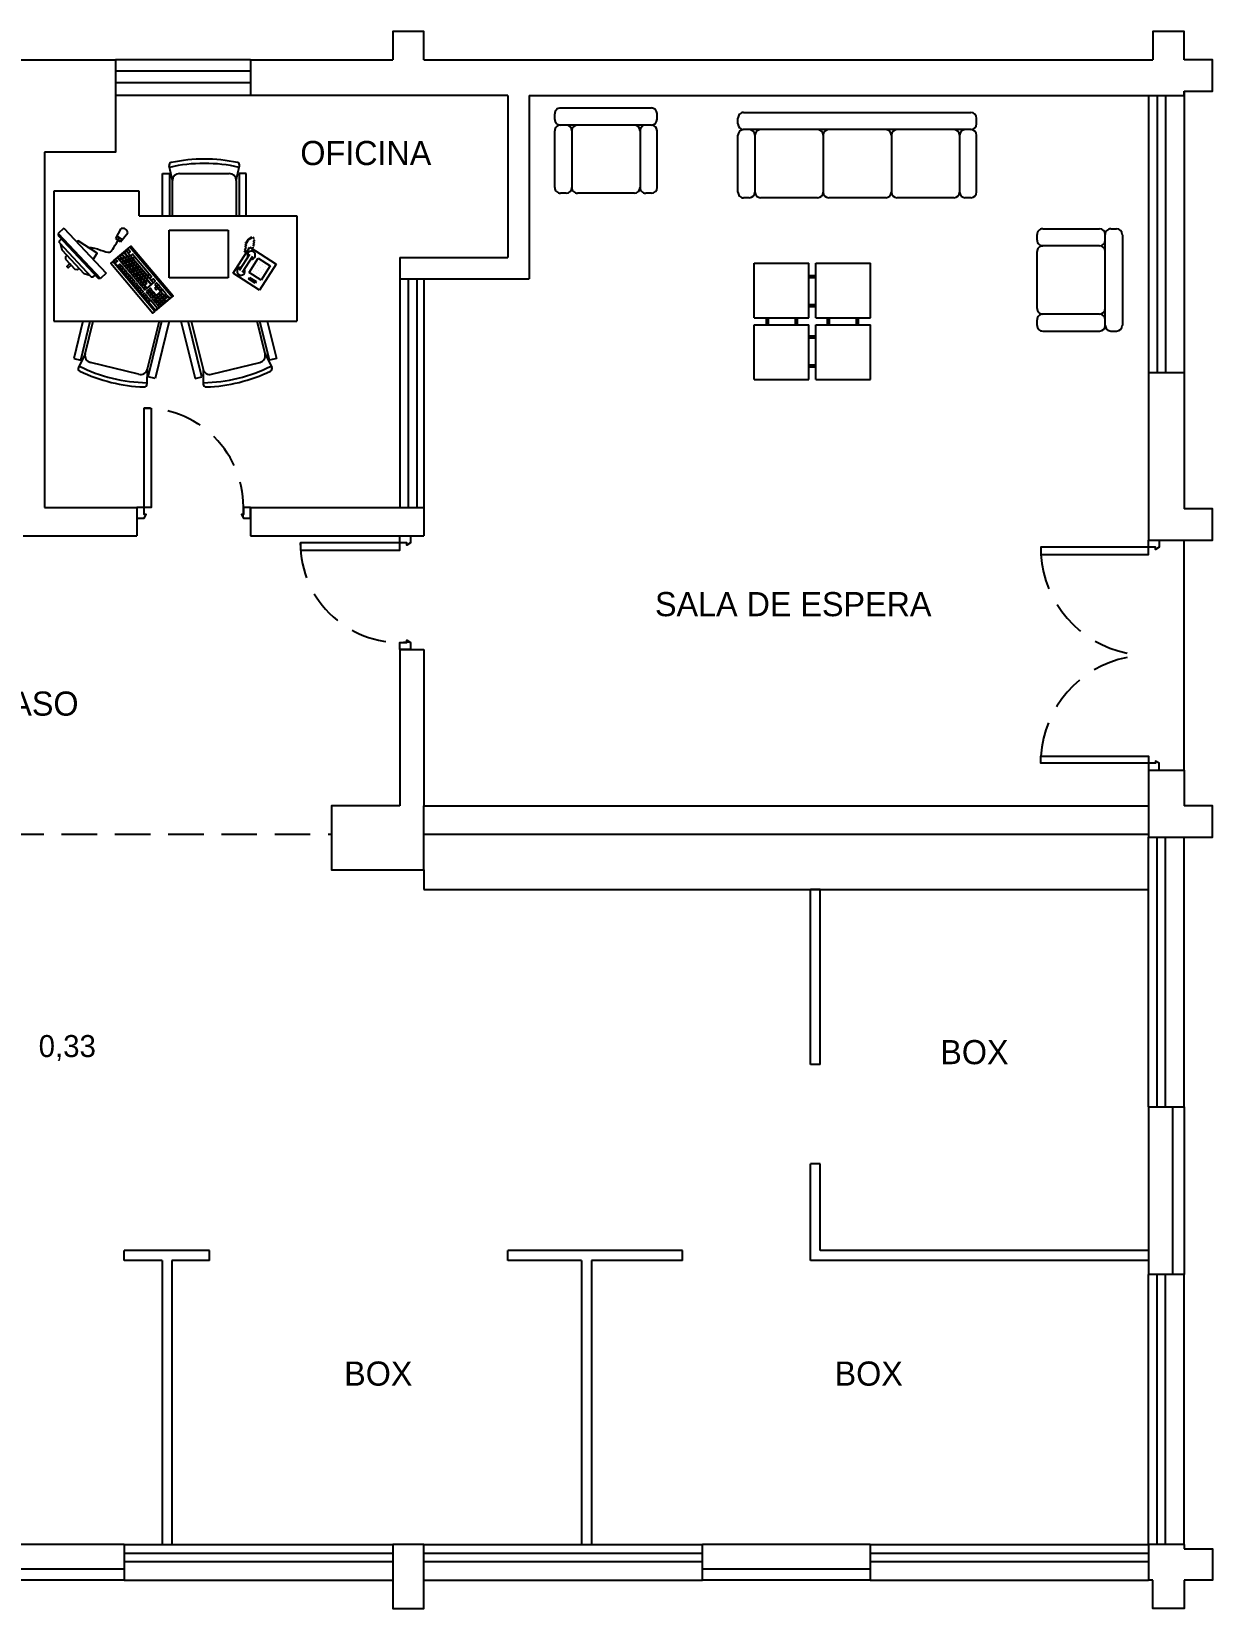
# Model space of a CAD drawing. Header units: millimetres. Extents: x 72.2 to 88.5, y 128.6 to 139.7.
# Drawn here: x 80.22 to 88.53, y 128.61 to 139.71 of the extents above; entities that cross this region are included whole.
import ezdxf
from ezdxf.enums import TextEntityAlignment as Align

# ---------------------------------------------------------------- set-up
doc = ezdxf.new("R2010")
doc.units = ezdxf.units.MM
for name, pattern in [('CONTINUA', [0]), ('DASHED', [0.75, 0.5, -0.25]), ('DASHED2', [0.375, 0.25, -0.125])]:
    doc.linetypes.add(name, pattern=pattern)
for name, color, linetype in [('0.1', 7, 'Continuous'), ('02', 2, 'Continuous'), ('251', 251, 'Continuous'), ('AUX', 1, 'DASHED'), ('CALLES', 1, 'Continuous'), ('CARPINTERÍA', 1, 'Continuous'), ('MUEBLES', 252, 'CONTINUA'), ('MUROS', 4, 'Continuous')]:
    doc.layers.add(name, color=color, linetype=linetype)
doc.styles.add('STYLUS', font='stylu.ttf')

# ---------------------------------------------------------------- blocks, each defined once
blk = doc.blocks.new('MHPLN010')
for p, q in [((-1.05, 0.7), (-1.05, 0.2)), ((-1, 0.75), (-0.95, 0.75)), ((-0.9, 0.2), (-0.9, 0.7)), ((-0.85, 0.75), (-0.35, 0.75)), ((-0.3, 0.2), (-0.3, 0.7)), ((-0.25, 0.75), (0.25, 0.75)), ((0.3, 0.2), (0.3, 0.7)), ((0.35, 0.75), (0.85, 0.75)), ((0.9, 0.2), (0.9, 0.7)), ((0.95, 0.75), (1, 0.75)), ((1.05, 0.7), (1.05, 0.2)), ((-1, 0.15), (1, 0.15)), ((-1.05, 0.1), (-1.05, 0.05)), ((1, 0), (-1, 0)), ((1.05, 0.1), (1.05, 0.05))]:
    blk.add_line(p, q)
for centre, start, end in [((-1, 0.7), 90, 180), ((-0.95, 0.7), 0, 90), ((-0.85, 0.7), 90, 180), ((-0.35, 0.7), 0, 90), ((-0.25, 0.7), 90, 180), ((0.25, 0.7), 0, 90), ((0.35, 0.7), 90, 180), ((0.85, 0.7), 0, 90), ((0.95, 0.7), 90, 180), ((1, 0.7), 360, 90), ((-1, 0.2), 180, 270), ((-1, 0.1), 90, 180), ((-0.95, 0.2), 270, 360), ((-0.85, 0.2), 180, 270), ((-0.35, 0.2), 270, 360), ((-0.25, 0.2), 180, 270), ((0.25, 0.2), 270, 360), ((0.35, 0.2), 180, 270), ((0.85, 0.2), 270, 360), ((0.95, 0.2), 180, 270), ((1, 0.2), 270, 360), ((1, 0.1), 0, 90), ((-1, 0.05), 180, 270), ((1, 0.05), 270, 0)]:
    blk.add_arc(centre, 0.05, start, end)
blk = doc.blocks.new('RECTANG')
for p, q in [((1, 1), (0, 1)), ((0, 1), (0, 0)), ((1, 0), (1, 1)), ((0, 0), (1, 0))]:
    blk.add_line(p, q)
blk = doc.blocks.new('telefono')
for p, q in [((-0.03479, -0.053826), (-0.03479, -0.053826)), ((-0.019296, -0.053826), (-0.019296, -0.053826)), ((-0.003801, -0.053826), (-0.003801, -0.053826)), ((0.036107, -0.025859), (0.036107, -0.108497)), ((0.052635, -0.025859), (0.052635, -0.108497)), ((-0.03479, -0.069321), (-0.03479, -0.069321)), ((-0.03479, -0.084815), (-0.03479, -0.084815)), ((-0.03479, -0.10031), (-0.03479, -0.10031)), ((-0.019296, -0.069321), (-0.019296, -0.069321)), ((-0.019296, -0.084815), (-0.019296, -0.084815)), ((-0.019296, -0.10031), (-0.019296, -0.10031)), ((-0.003801, -0.069321), (-0.003801, -0.069321)), ((-0.003801, -0.084815), (-0.003801, -0.084815)), ((-0.003801, -0.10031), (-0.003801, -0.10031)), ((0.050228, -0.124668), (0.056192, -0.143474)), ((0.069414, -0.103808), (0.079331, -0.107113)), ((0.07272, -0.110419), (0.082636, -0.113724)), ((0.076025, -0.11703), (0.085942, -0.120335)), ((0.079331, -0.123641), (0.089247, -0.126947)), ((0.082636, -0.130252), (0.092553, -0.133558)), ((0.052887, -0.14678), (0.062803, -0.150085)), ((0.056192, -0.153391), (0.066109, -0.156696)), ((0.059498, -0.160002), (0.069414, -0.163307)), ((0.062803, -0.166613), (0.07272, -0.169918)), ((0.071552, -0.174626), (0.081469, -0.177931)), ((0.079331, -0.169918), (0.089247, -0.173224)), ((0.082636, -0.163307), (0.092553, -0.166613)), ((0.085942, -0.136863), (0.095858, -0.140169)), ((0.085942, -0.143474), (0.095858, -0.14678)), ((0.085942, -0.150085), (0.095858, -0.153391)), ((0.085942, -0.156696), (0.095858, -0.160002))]:
    blk.add_line(p, q)
for centre, start, end in [((0.044371, -0.025859), 298.491464, 241.508536), ((0.044371, -0.108497), 118.491464, 61.508536)]:
    blk.add_arc(centre, 0.017324, start, end)
for p, xscale, yscale, zscale in [((0.067807, -0.133941), -0.135614, 0.133941, 0.135614), ((0.011694, -0.113222), -0.061979, 0.072308, 0.061979), ((-0.001219, -0.022837), -0.033572, 0.007747, 0.033572)]:
    blk.add_blockref('RECTANG', p, dxfattribs=dict(xscale=xscale, yscale=yscale, zscale=zscale))

msp = doc.modelspace()

# ---------------------------------------------------------------- linework, layer by layer
at = {"layer": '0.1', "linetype": 'DASHED2'}
msp.add_line((78.18012, 134.06147), (82.33012, 134.06147), dxfattribs=at)
at = {"layer": '251'}
for p, q in [((88.33012, 134.51147), (88.33012, 136.13147)), ((82.98012, 133.81147), (82.98012, 133.67147)), ((82.98012, 133.67147), (88.08012, 133.67147))]:
    msp.add_line(p, q, dxfattribs=at)
at = {"layer": 'AUX', "linetype": 'Continuous', "ltscale": 0.5}
for p, q in [((81.76012, 139.51147), (80.81012, 139.51147)), ((81.76012, 139.432735), (80.81012, 139.432735)), ((81.76012, 139.349302), (80.81012, 139.349302)), ((81.76012, 139.26147), (80.81012, 139.26147)), ((82.81012, 137.97147), (82.81012, 136.36147)), ((82.87012, 137.97147), (82.87012, 136.36147)), ((82.93012, 137.97147), (82.93012, 136.36147)), ((82.98012, 137.97147), (82.98012, 136.36147)), ((82.98012, 134.26147), (88.08012, 134.26147)), ((82.98012, 134.06147), (88.08012, 134.06147)), ((88.08012, 132.14147), (88.08012, 134.04147)), ((88.14012, 132.14147), (88.14012, 134.04147)), ((88.20012, 132.14147), (88.20012, 134.04147)), ((88.33012, 132.14147), (88.33012, 134.04147)), ((88.08012, 132.14147), (88.33012, 132.14147)), ((88.08012, 132.14147), (88.08012, 130.96147)), ((88.25068, 130.96147), (88.25068, 132.14147)), ((88.33012, 130.96147), (88.08012, 130.96147)), ((88.08012, 129.06147), (88.08012, 130.96147)), ((88.14012, 129.06147), (88.14012, 130.96147)), ((88.20012, 129.06147), (88.20012, 130.96147)), ((88.33012, 129.06147), (88.33012, 130.96147)), ((80.87012, 129.06147), (79.69012, 129.06147)), ((80.87012, 129.06147), (80.87012, 128.81147)), ((80.87012, 129.06147), (82.76012, 129.06147)), ((80.87012, 129.00147), (82.76012, 129.00147)), ((82.98012, 129.06147), (84.94012, 129.06147)), ((82.98012, 129.00147), (84.94012, 129.00147)), ((86.12012, 129.06147), (84.94012, 129.06147)), ((84.94012, 128.81147), (84.94012, 129.06147)), ((86.12012, 129.06147), (86.12012, 128.81147)), ((86.12012, 129.06147), (88.08012, 129.06147)), ((86.12012, 129.00147), (88.08012, 129.00147)), ((79.69012, 128.890911), (80.87012, 128.890911)), ((80.87012, 128.94147), (82.76012, 128.94147)), ((82.98012, 128.94147), (84.94012, 128.94147)), ((84.94012, 128.890911), (86.12012, 128.890911)), ((86.12012, 128.94147), (88.08012, 128.94147)), ((80.87012, 128.81147), (82.76012, 128.81147)), ((82.98012, 128.81147), (84.94012, 128.81147)), ((86.12012, 128.81147), (88.08012, 128.81147))]:
    msp.add_line(p, q, dxfattribs=at)
for points in [[(88.33012, 132.14147), (88.33012, 130.96147)], [(80.87012, 128.81147), (79.69012, 128.81147)], [(86.12012, 128.81147), (84.94012, 128.81147)]]:
    msp.add_lwpolyline(points, dxfattribs=at)
at = {"layer": 'CALLES', "linetype": 'Continuous', "ltscale": 0.5}
for p, q in [((88.08012, 139.26147), (88.08012, 137.31147)), ((88.14012, 139.26147), (88.14012, 137.31147)), ((88.20012, 139.26147), (88.20012, 137.31147))]:
    msp.add_line(p, q, dxfattribs=at)
msp.add_lwpolyline([(88.33012, 139.29147), (88.33012, 137.31147)], dxfattribs=at)
at = {"layer": 'CARPINTERÍA'}
for p, q in [((85.70012, 132.44147), (85.70012, 133.67147)), ((85.77012, 133.67147), (85.70012, 133.67147)), ((85.77012, 132.44147), (85.77012, 133.67147)), ((85.70012, 131.06147), (85.70012, 131.74147)), ((85.77012, 131.13147), (85.77012, 131.74147)), ((81.47012, 131.13147), (80.87012, 131.13147)), ((80.87012, 131.06147), (80.87012, 131.13147)), ((81.47012, 131.06147), (81.47012, 131.13147)), ((84.80012, 131.13147), (83.57012, 131.13147)), ((83.57012, 131.06147), (83.57012, 131.13147)), ((84.80012, 131.06147), (84.80012, 131.13147)), ((81.136707, 131.06147), (80.87012, 131.06147)), ((81.136707, 131.06147), (81.136707, 129.06147)), ((81.47012, 131.06147), (81.206707, 131.06147)), ((81.206707, 131.06147), (81.206707, 129.06147)), ((84.09012, 131.06147), (83.57012, 131.06147)), ((84.09012, 131.06147), (84.09012, 129.06147)), ((84.80012, 131.06147), (84.16012, 131.06147)), ((84.16012, 131.06147), (84.16012, 129.06147))]:
    msp.add_line(p, q, dxfattribs=at)
at = {"layer": 'CARPINTERÍA', "linetype": 'Continuous', "ltscale": 0.5}
for points in [[(81.06012, 137.060623), (81.06012, 136.36147), (81.01012, 136.36147), (80.96012, 136.36147), (80.96012, 136.28647), (80.96012, 136.28647), (80.96012, 136.28647), (81.01012, 136.28647), (81.02512, 136.31147), (81.01012, 136.31147), (81.01012, 136.36147), (81.01012, 137.060623), (81.06012, 137.060623), (81.06012, 137.060623)], [(81.71012, 136.36147), (81.71012, 136.36147), (81.71012, 136.36147), (81.71012, 136.36147), (81.71012, 136.36147), (81.71012, 136.36147), (81.71012, 136.36147), (81.71012, 136.36147), (81.71012, 136.36147), (81.71012, 136.36147), (81.71012, 136.36147), (81.71012, 136.31147), (81.69512, 136.31147), (81.71012, 136.28647), (81.76012, 136.28647), (81.76012, 136.28647), (81.76012, 136.28647), (81.76012, 136.36147), (81.71012, 136.36147)], [(82.110967, 136.06147), (82.81012, 136.06147), (82.81012, 136.11147), (82.81012, 136.16147), (82.88512, 136.16147), (82.88512, 136.16147), (82.88512, 136.16147), (82.88512, 136.11147), (82.86012, 136.09647), (82.86012, 136.11147), (82.81012, 136.11147), (82.110967, 136.11147), (82.110967, 136.06147), (82.110967, 136.06147)], [(87.321702, 136.03147), (88.08012, 136.03147), (88.08012, 136.08147), (88.08012, 136.13147), (88.15512, 136.13147), (88.15512, 136.13147), (88.15512, 136.13147), (88.15512, 136.08147), (88.13012, 136.06647), (88.13012, 136.08147), (88.08012, 136.08147), (87.321702, 136.08147), (87.321702, 136.03147), (87.321702, 136.03147)], [(82.81012, 135.41147), (82.81012, 135.41147), (82.81012, 135.41147), (82.81012, 135.41147), (82.81012, 135.41147), (82.81012, 135.41147), (82.81012, 135.41147), (82.81012, 135.41147), (82.81012, 135.41147), (82.81012, 135.41147), (82.81012, 135.41147), (82.86012, 135.41147), (82.86012, 135.42647), (82.88512, 135.41147), (82.88512, 135.36147), (82.88512, 135.36147), (82.88512, 135.36147), (82.81012, 135.36147), (82.81012, 135.41147)], [(87.321702, 134.61147), (88.08012, 134.61147), (88.08012, 134.56147), (88.08012, 134.51147), (88.15512, 134.51147), (88.15512, 134.51147), (88.15512, 134.51147), (88.15512, 134.56147), (88.13012, 134.57647), (88.13012, 134.56147), (88.08012, 134.56147), (87.321702, 134.56147), (87.321702, 134.61147), (87.321702, 134.61147)]]:
    msp.add_lwpolyline(points, close=True, dxfattribs=at)
at = {"layer": 'CARPINTERÍA'}
for points in [[(85.77012, 132.44147), (85.70012, 132.44147)], [(85.77012, 131.74147), (85.70012, 131.74147)], [(88.08012, 131.13147), (85.77012, 131.13147)], [(88.08012, 131.06147), (85.70012, 131.06147)]]:
    msp.add_lwpolyline(points, dxfattribs=at)
at = {"layer": 'CARPINTERÍA', "linetype": 'DASHED2'}
for centre, radius, start, end in [((81.01012, 136.36147), 0.7, 354.320621, 90), ((82.81012, 136.11147), 0.7, 180, 275.679379), ((88.08012, 136.08147), 0.76, 183.772184, 258.568132), ((88.08012, 134.56147), 0.76, 101.431868, 176.227816)]:
    msp.add_arc(centre, radius, start, end, dxfattribs=at)
at = {"layer": 'MUEBLES', "linetype": 'Continuous'}
for p, q in [((83.901098, 139.093042), (83.901069, 139.133042)), ((83.943008, 139.174755), (84.583008, 139.174755)), ((84.621098, 139.093559), (84.621069, 139.133559)), ((83.901443, 138.613042), (83.901156, 139.013042)), ((84.581127, 139.05353), (83.941127, 139.053071)), ((84.021156, 139.013128), (84.021443, 138.613128)), ((84.501155, 139.013473), (84.501443, 138.613473)), ((84.621443, 138.613559), (84.621155, 139.013559)), ((81.209605, 138.662188), (81.186236, 138.765702)), ((81.659605, 138.662188), (81.682973, 138.765702)), ((81.139605, 138.413078), (81.139605, 138.712188)), ((81.139605, 138.712188), (81.189605, 138.712188)), ((81.189605, 138.712188), (81.189605, 138.413078)), ((81.209605, 138.413078), (81.209605, 138.662188)), ((81.259605, 138.712188), (81.609605, 138.712188)), ((81.659605, 138.662188), (81.659605, 138.413078)), ((81.679605, 138.712188), (81.679605, 138.413078)), ((81.729605, 138.712188), (81.679605, 138.712188)), ((81.729605, 138.413078), (81.729605, 138.712188)), ((80.375866, 138.587922), (80.375866, 137.673774)), ((80.975866, 138.587922), (80.375866, 138.587922)), ((80.975866, 138.413078), (80.975866, 138.587922)), ((83.981471, 138.573099), (83.941471, 138.573071)), ((84.461471, 138.573444), (84.061471, 138.573157)), ((84.581471, 138.57353), (84.541471, 138.573501)), ((80.445703, 138.327447), (80.406738, 138.290977)), ((80.445703, 138.327447), (80.743094, 138.009699)), ((80.811407, 138.25376), (80.84924, 138.324647)), ((80.975866, 138.413078), (82.084629, 138.413078)), ((81.186686, 138.313245), (81.60168, 138.313245)), ((81.186686, 137.977514), (81.186686, 138.313245)), ((81.60168, 138.313245), (81.60168, 137.977514)), ((82.084629, 138.413078), (82.084629, 137.673774)), ((87.335182, 138.322804), (87.735182, 138.323091)), ((87.815182, 138.323149), (87.855182, 138.323177)), ((80.406738, 138.290977), (80.406229, 138.275599)), ((80.406229, 138.275599), (80.688749, 137.973738)), ((80.406738, 138.290977), (80.704128, 137.973229)), ((80.414012, 138.223275), (80.414521, 138.238653)), ((80.414012, 138.223275), (80.637054, 137.984964)), ((80.414521, 138.238653), (80.428533, 138.251768)), ((80.421682, 138.215079), (80.431493, 138.174093)), ((80.844784, 138.231714), (80.811407, 138.25376)), ((80.813466, 138.25448), (80.821462, 138.270354)), ((80.844638, 138.233891), (80.813466, 138.25448)), ((80.821462, 138.270354), (80.856004, 138.247538)), ((80.829511, 138.244926), (80.838366, 138.258333)), ((80.844418, 138.23508), (80.829511, 138.244926)), ((80.838366, 138.258333), (80.854809, 138.247473)), ((80.854809, 138.247473), (80.844418, 138.23508)), ((80.856004, 138.247538), (80.844638, 138.233891)), ((80.844784, 138.231714), (80.895133, 138.294334)), ((87.29524, 138.242775), (87.295211, 138.282775)), ((87.735269, 138.203091), (87.335269, 138.202804)), ((87.775671, 137.64312), (87.775211, 138.28312)), ((87.896895, 138.281238), (87.896895, 137.641238)), ((80.431493, 138.174093), (80.589136, 138.005659)), ((80.457257, 138.126103), (80.467466, 138.135658)), ((80.457257, 138.126103), (80.458286, 138.109364)), ((80.458286, 138.109364), (80.52632, 138.036673)), ((87.295584, 137.762775), (87.295297, 138.162775)), ((80.542954, 138.034539), (80.52632, 138.036673)), ((80.542954, 138.034539), (80.553164, 138.044094)), ((80.629384, 137.99316), (80.589136, 138.005659)), ((80.637054, 137.984964), (80.652433, 137.984455)), ((80.652433, 137.984455), (80.666445, 137.997569)), ((80.704128, 137.973229), (80.688749, 137.973738)), ((80.743094, 138.009699), (80.704128, 137.973229)), ((81.60168, 137.977514), (81.186686, 137.977514)), ((85.304221, 138.081137), (85.689221, 138.081137)), ((85.304221, 137.696137), (85.304221, 138.081137)), ((85.689221, 137.696137), (85.689221, 138.081137)), ((85.738221, 137.696137), (85.738221, 138.081137)), ((85.738221, 138.081137), (86.123221, 138.081137)), ((86.123221, 137.696137), (86.123221, 138.081137)), ((80.375866, 137.673774), (82.084629, 137.673774)), ((80.580307, 137.673774), (80.515667, 137.410836)), ((80.564221, 137.398899), (80.631796, 137.673774)), ((80.595579, 137.442679), (80.652391, 137.673774)), ((81.11579, 137.673774), (81.032568, 137.335251)), ((81.040054, 137.281922), (81.136385, 137.673774)), ((81.187874, 137.673774), (81.088608, 137.269986)), ((81.269815, 137.673774), (81.369081, 137.269986)), ((81.417635, 137.281922), (81.321304, 137.673774)), ((81.341899, 137.673774), (81.425121, 137.335251)), ((81.862109, 137.442679), (81.805298, 137.673774)), ((81.893468, 137.398899), (81.825893, 137.673774)), ((81.877382, 137.673774), (81.942022, 137.410836)), ((85.304221, 137.696137), (85.689221, 137.696137)), ((85.304221, 137.647137), (85.689221, 137.647137)), ((85.689221, 137.262137), (85.689221, 137.647137)), ((85.738221, 137.696137), (86.123221, 137.696137)), ((85.738221, 137.262137), (85.738221, 137.647137)), ((85.738221, 137.647137), (86.123221, 137.647137)), ((86.123221, 137.262137), (86.123221, 137.647137)), ((87.295671, 137.642775), (87.295642, 137.682775)), ((87.735613, 137.723091), (87.335613, 137.722804)), ((87.335699, 137.602804), (87.735699, 137.603091)), ((87.815699, 137.603149), (87.855699, 137.603178)), ((80.595579, 137.442679), (80.548175, 137.347737)), ((81.862109, 137.442679), (81.909514, 137.347737)), ((80.515667, 137.410836), (80.564221, 137.398899)), ((80.972077, 137.298633), (80.632197, 137.382188)), ((81.032568, 137.335251), (81.030549, 137.229151)), ((81.425121, 137.335251), (81.427139, 137.229151)), ((81.485611, 137.298633), (81.825492, 137.382188)), ((81.942022, 137.410836), (81.893468, 137.398899)), ((81.088608, 137.269986), (81.040054, 137.281922)), ((81.369081, 137.269986), (81.417635, 137.281922)), ((85.304221, 137.262137), (85.689221, 137.262137)), ((85.738221, 137.262137), (86.123221, 137.262137))]:
    msp.add_line(p, q, dxfattribs=at)
for points in [[(80.651296, 138.10778), (80.679667, 138.150733), (80.546972, 138.238378), (80.539563, 138.227161)], [(85.689221, 137.993637), (85.738221, 137.993637)], [(85.689221, 137.979637), (85.738221, 137.979637)], [(81.029463, 137.939637), (81.013966, 137.92658), (81.031703, 137.905528), (81.059518, 137.928963), (81.033916, 137.95935), (81.021598, 137.948972), (81.029463, 137.939637)], [(85.689221, 137.790637), (85.738221, 137.790637)], [(85.689221, 137.776637), (85.738221, 137.776637)], [(85.304221, 137.262137), (85.304221, 137.647137)], [(85.391721, 137.647137), (85.391721, 137.696137)], [(85.405721, 137.647137), (85.405721, 137.696137)], [(85.594721, 137.647137), (85.594721, 137.696137)], [(85.608721, 137.647137), (85.608721, 137.696137)], [(85.818721, 137.696137), (85.818721, 137.647137)], [(85.832721, 137.696137), (85.832721, 137.647137)], [(86.021721, 137.696137), (86.021721, 137.647137)], [(86.035721, 137.696137), (86.035721, 137.647137)], [(85.738221, 137.566637), (85.689221, 137.566637)], [(85.738221, 137.552637), (85.689221, 137.552637)], [(85.738221, 137.363637), (85.689221, 137.363637)], [(85.738221, 137.349637), (85.689221, 137.349637)]]:
    msp.add_lwpolyline(points, dxfattribs=at)
for points in [[(80.793436, 138.096518), (81.09012, 137.744379), (81.207513, 137.843285), (80.910828, 138.195424)], [(80.814646, 138.254745), (80.829554, 138.244898), (80.838409, 138.258305), (80.822072, 138.269096)], [(80.910828, 138.195424), (81.207513, 137.843285), (81.214437, 137.849119), (80.917752, 138.201258)], [(81.086722, 137.741516), (80.790038, 138.093656), (80.77579, 138.081652), (81.072475, 137.729512)], [(80.800055, 138.097388), (80.810474, 138.085022), (80.822852, 138.095451), (80.812434, 138.107817)], [(80.825424, 138.118718), (80.835843, 138.106352), (80.848221, 138.116781), (80.837803, 138.129148)], [(80.838311, 138.103423), (80.848729, 138.091057), (80.861108, 138.101486), (80.850689, 138.113852)], [(80.840891, 138.131749), (80.856157, 138.113629), (80.868535, 138.124059), (80.853269, 138.142178)], [(80.851197, 138.088128), (80.861616, 138.075762), (80.873994, 138.086191), (80.863576, 138.098557)], [(80.856357, 138.14478), (80.877682, 138.119468), (80.890061, 138.129897), (80.868735, 138.155209)], [(80.858986, 138.110271), (80.869405, 138.097905), (80.881783, 138.108334), (80.871365, 138.1207)], [(80.871823, 138.15781), (80.898147, 138.126566), (80.910526, 138.136995), (80.884201, 138.168239)], [(80.871873, 138.094976), (80.882291, 138.08261), (80.89467, 138.093039), (80.884251, 138.105405)], [(80.879662, 138.117119), (80.890081, 138.104752), (80.902459, 138.115182), (80.89204, 138.127548)], [(80.884759, 138.079681), (80.895178, 138.067315), (80.907556, 138.077744), (80.897138, 138.09011)], [(80.885571, 138.169393), (80.900685, 138.151453), (80.913064, 138.161883), (80.897949, 138.179822)], [(80.892548, 138.101823), (80.902967, 138.089457), (80.915345, 138.099886), (80.904927, 138.112253)], [(80.900337, 138.123966), (80.910756, 138.1116), (80.923135, 138.122029), (80.912716, 138.134395)], [(80.905435, 138.086528), (80.915853, 138.074162), (80.928232, 138.084591), (80.917813, 138.096957)], [(80.913224, 138.108671), (80.923643, 138.096305), (80.936021, 138.106734), (80.925602, 138.1191)], [(80.916285, 138.132938), (80.931399, 138.114999), (80.943778, 138.125428), (80.928663, 138.143368)], [(80.92611, 138.093376), (80.936529, 138.08101), (80.948907, 138.091439), (80.938489, 138.103805)], [(80.933929, 138.111996), (81.033384, 137.993951), (81.045763, 138.004381), (80.946307, 138.122426)], [(80.938997, 138.078081), (80.949415, 138.065715), (80.961794, 138.076144), (80.951375, 138.08851)], [(80.487433, 138.078223), (80.497174, 138.067815), (80.475787, 138.047798), (80.466046, 138.058206)], [(80.827962, 138.064265), (80.838381, 138.051899), (80.850759, 138.062328), (80.840341, 138.074694)], [(80.840984, 138.048809), (80.851402, 138.036443), (80.863781, 138.046873), (80.853362, 138.059239)], [(80.854005, 138.033354), (80.864424, 138.020988), (80.876802, 138.031417), (80.866384, 138.043783)], [(80.864084, 138.072833), (80.874502, 138.060467), (80.886881, 138.070896), (80.876462, 138.083262)], [(80.867027, 138.017899), (80.877445, 138.005533), (80.889824, 138.015962), (80.879405, 138.028328)], [(80.87697, 138.057538), (80.887389, 138.045172), (80.899767, 138.055601), (80.889348, 138.067967)], [(80.884319, 137.997374), (80.894738, 137.985008), (80.907116, 137.995438), (80.896697, 138.007804)], [(80.889856, 138.042243), (80.900275, 138.029877), (80.912654, 138.040306), (80.902235, 138.052672)], [(80.89734, 137.981919), (80.907759, 137.969553), (80.920138, 137.979982), (80.909719, 137.992348)], [(80.897646, 138.064386), (80.908064, 138.05202), (80.920443, 138.062449), (80.910024, 138.074815)], [(80.902743, 138.026948), (80.913162, 138.014582), (80.92554, 138.025011), (80.915121, 138.037377)], [(80.910362, 137.966464), (80.920781, 137.954098), (80.933159, 137.964527), (80.92274, 137.976893)], [(80.910532, 138.049091), (80.920951, 138.036724), (80.933329, 138.047154), (80.92291, 138.05952)], [(80.915629, 138.011653), (80.926048, 137.999287), (80.938426, 138.009716), (80.928008, 138.022082)], [(80.918321, 138.071233), (80.92874, 138.058867), (80.941118, 138.069296), (80.9307, 138.081662)], [(80.923418, 138.033795), (80.933837, 138.021429), (80.946216, 138.031859), (80.935797, 138.044225)], [(80.928516, 137.996358), (80.938934, 137.983992), (80.951313, 137.994421), (80.940894, 138.006787)], [(80.931208, 138.055938), (80.941626, 138.043572), (80.954005, 138.054001), (80.943586, 138.066367)], [(80.936305, 138.0185), (80.946724, 138.006134), (80.959102, 138.016563), (80.948683, 138.028929)], [(80.941402, 137.981063), (80.951821, 137.968697), (80.964199, 137.979126), (80.953781, 137.991492)], [(80.944094, 138.040643), (80.954513, 138.028277), (80.966891, 138.038706), (80.956473, 138.051072)], [(80.949191, 138.003205), (80.95961, 137.990839), (80.971988, 138.001268), (80.96157, 138.013634)], [(80.951883, 138.062786), (80.962302, 138.05042), (80.97468, 138.060849), (80.964262, 138.073215)], [(80.954289, 137.965767), (80.964707, 137.953401), (80.977086, 137.963831), (80.966667, 137.976197)], [(80.95698, 138.025348), (80.967399, 138.012982), (80.979778, 138.023411), (80.969359, 138.035777)], [(80.962078, 137.98791), (80.972496, 137.975544), (80.984875, 137.985973), (80.974456, 137.998339)], [(80.96477, 138.047491), (80.975188, 138.035125), (80.987567, 138.045554), (80.977148, 138.05792)], [(80.969867, 138.010053), (80.980286, 137.997687), (80.992664, 138.008116), (80.982245, 138.020482)], [(80.974964, 137.972615), (80.985383, 137.960249), (80.997761, 137.970678), (80.987343, 137.983044)], [(80.977656, 138.032196), (80.988075, 138.01983), (81.000453, 138.030259), (80.990035, 138.042625)], [(80.982753, 137.994758), (80.993172, 137.982392), (81.00555, 137.992821), (80.995132, 138.005187)], [(80.990543, 138.016901), (81.000961, 138.004534), (81.01334, 138.014964), (81.002921, 138.02733)], [(80.99564, 137.979463), (81.006058, 137.967097), (81.018437, 137.977526), (81.008018, 137.989892)], [(81.003429, 138.001605), (81.013848, 137.989239), (81.026226, 137.999668), (81.015807, 138.012035)], [(81.008526, 137.964168), (81.018945, 137.951802), (81.031323, 137.962231), (81.020905, 137.974597)], [(81.016315, 137.98631), (81.026734, 137.973944), (81.039113, 137.984373), (81.028694, 137.996739)], [(81.029202, 137.971015), (81.062545, 137.931439), (81.074924, 137.941869), (81.04158, 137.981444)], [(81.035577, 137.991349), (81.050691, 137.97341), (81.06307, 137.983839), (81.047955, 138.001778)], [(80.923383, 137.951008), (80.933802, 137.938642), (80.946181, 137.949071), (80.935762, 137.961437)], [(80.941399, 137.929625), (80.951818, 137.917259), (80.964196, 137.927688), (80.953777, 137.940054)], [(80.95442, 137.91417), (80.964839, 137.901804), (80.977218, 137.912233), (80.966799, 137.924599)], [(80.967175, 137.950472), (80.977594, 137.938106), (80.989972, 137.948535), (80.979554, 137.960902)], [(80.967442, 137.898715), (80.977861, 137.886348), (80.990239, 137.896778), (80.97982, 137.909144)], [(80.980061, 137.935177), (80.99048, 137.922811), (81.002859, 137.93324), (80.99244, 137.945606)], [(80.980463, 137.883259), (80.990882, 137.870893), (81.003261, 137.881322), (80.992842, 137.893688)], [(80.987851, 137.95732), (80.998269, 137.944954), (81.010648, 137.955383), (81.000229, 137.967749)], [(80.992948, 137.919882), (81.003367, 137.907516), (81.015745, 137.917945), (81.005326, 137.930311)], [(80.99955, 137.860024), (81.009969, 137.847658), (81.022347, 137.858087), (81.011929, 137.870453)], [(81.000737, 137.942025), (81.011156, 137.929659), (81.023534, 137.940088), (81.013116, 137.952454)], [(81.005834, 137.904587), (81.016253, 137.892221), (81.028631, 137.90265), (81.018213, 137.915016)], [(81.024898, 137.881379), (81.035316, 137.869013), (81.047695, 137.879442), (81.037276, 137.891809)], [(81.037919, 137.865924), (81.048338, 137.853558), (81.060716, 137.863987), (81.050298, 137.876353)], [(81.040364, 137.89441), (81.050783, 137.882044), (81.063161, 137.892473), (81.052742, 137.904839)], [(81.053385, 137.878955), (81.063804, 137.866589), (81.076183, 137.877018), (81.065764, 137.889384)], [(81.061191, 137.960947), (81.076306, 137.943007), (81.088684, 137.953436), (81.07357, 137.971376)], [(81.066407, 137.863499), (81.076826, 137.851133), (81.089204, 137.861562), (81.078785, 137.873928)], [(81.084175, 137.904895), (81.094593, 137.892529), (81.106972, 137.902958), (81.096553, 137.915324)], [(81.08576, 137.932657), (81.096179, 137.920291), (81.108557, 137.93072), (81.098139, 137.943087)], [(81.098557, 137.857309), (81.108976, 137.844943), (81.121354, 137.855372), (81.110936, 137.867738)], [(81.098782, 137.917202), (81.1092, 137.904836), (81.121579, 137.915265), (81.11116, 137.927631)], [(81.111803, 137.901747), (81.122222, 137.889381), (81.1346, 137.89981), (81.124182, 137.912176)], [(81.114023, 137.870339), (81.124442, 137.857973), (81.13682, 137.868402), (81.126402, 137.880769)], [(81.127045, 137.854884), (81.137463, 137.842518), (81.149842, 137.852947), (81.139423, 137.865313)], [(81.127771, 137.881922), (81.151211, 137.854101), (81.16359, 137.86453), (81.14015, 137.892351)], [(81.012572, 137.844568), (81.02299, 137.832202), (81.035369, 137.842631), (81.02495, 137.854997)], [(81.025593, 137.829113), (81.036012, 137.816747), (81.04839, 137.827176), (81.037972, 137.839542)], [(81.041969, 137.809885), (81.091366, 137.751254), (81.103853, 137.761775), (81.054456, 137.820405)], [(81.050941, 137.850469), (81.061359, 137.838102), (81.073738, 137.848532), (81.063319, 137.860898)], [(81.067625, 137.831247), (81.078043, 137.818881), (81.090422, 137.829311), (81.080003, 137.841677)], [(81.080646, 137.815792), (81.091065, 137.803426), (81.103443, 137.813855), (81.093025, 137.826221)], [(81.083091, 137.844278), (81.093509, 137.831912), (81.105888, 137.842341), (81.095469, 137.854707)], [(81.093668, 137.800337), (81.104086, 137.787971), (81.116465, 137.7984), (81.106046, 137.810766)], [(81.096112, 137.828823), (81.106531, 137.816457), (81.118909, 137.826886), (81.108491, 137.839252)], [(81.106689, 137.784881), (81.117108, 137.772515), (81.144952, 137.795975), (81.134534, 137.808341)], [(81.109134, 137.813367), (81.119552, 137.801001), (81.131931, 137.81143), (81.121512, 137.823796)], [(81.111579, 137.841853), (81.121997, 137.829487), (81.134376, 137.839916), (81.123957, 137.852282)], [(81.1246, 137.826398), (81.135019, 137.814032), (81.147397, 137.824461), (81.136979, 137.836827)], [(81.137622, 137.810943), (81.14804, 137.798576), (81.160419, 137.809006), (81.15, 137.821372)], [(81.140066, 137.839429), (81.150485, 137.827063), (81.162863, 137.837492), (81.152445, 137.849858)], [(81.153088, 137.823973), (81.163507, 137.811607), (81.189633, 137.833619), (81.179214, 137.845985)], [(81.153814, 137.851011), (81.164233, 137.838645), (81.176611, 137.849074), (81.166193, 137.861441)]]:
    msp.add_lwpolyline(points, close=True, dxfattribs=at)
for centre, radius, start, end in [((83.941069, 139.13307), 0.04, 90.04113, 180.04113), ((83.941098, 139.09307), 0.04, 180.04113, 270.04113), ((84.581069, 139.13353), 0.04, 0.04113, 90.04113), ((84.581098, 139.09353), 0.04, 270.04113, 0.04113), ((83.941156, 139.013071), 0.04, 90.04113, 180.04113), ((83.981156, 139.013099), 0.04, 0.04113, 90.04113), ((84.061156, 139.013157), 0.04, 90.04113, 180.04113), ((84.461155, 139.013444), 0.04, 0.04113, 90.04113), ((84.541155, 139.013501), 0.04, 90.04113, 180.04113), ((84.581155, 139.01353), 0.04, 0.04113, 90.04113), ((81.205745, 138.770106), 0.02, 101.705597, 192.721499), ((81.434605, 137.665528), 1.11744, 77.278501, 102.721499), ((81.434605, 137.665528), 1.148038, 78.294403, 101.705597), ((81.663464, 138.770106), 0.02, 347.278501, 78.294403), ((81.259605, 138.662188), 0.05, 90, 180), ((81.609605, 138.662188), 0.05, 0, 90), ((83.941443, 138.613071), 0.04, 180.04113, 270.04113), ((83.981443, 138.613099), 0.04, 270.04113, 0.04113), ((84.061443, 138.613157), 0.04, 180.04113, 270.04113), ((84.461443, 138.613444), 0.04, 270.04113, 0.04113), ((84.541443, 138.613501), 0.04, 180.04113, 270.04113), ((84.581443, 138.61353), 0.04, 270.04113, 0.04113), ((80.859787, 138.290718), 0.03553, 5.841049, 107.26898), ((87.335211, 138.282804), 0.04, 90.04113, 180.04113), ((87.735211, 138.283091), 0.04, 0.04113, 90.04113), ((87.815211, 138.283149), 0.04, 90.04113, 180.04113), ((87.855211, 138.283177), 0.04, 0.04113, 90.04113), ((87.33524, 138.242804), 0.04, 180.04113, 270.04113), ((87.335297, 138.162804), 0.04, 90.04113, 180.04113), ((87.735297, 138.163091), 0.04, 0.04113, 90.04113), ((87.73524, 138.243091), 0.04, 270.04113, 0.04113), ((87.335584, 137.762804), 0.04, 180.04113, 270.04113), ((87.735584, 137.763091), 0.04, 270.04113, 0.04113), ((87.335642, 137.682804), 0.04, 90.04113, 180.04113), ((87.335671, 137.642804), 0.04, 180.04113, 270.04113), ((87.735642, 137.683091), 0.04, 0.04113, 90.04113), ((87.735671, 137.643091), 0.04, 270.04113, 0.04113), ((87.815671, 137.643149), 0.04, 180.04113, 270.04113), ((87.85567, 137.643177), 0.04, 270.04113, 0.04113), ((80.644134, 137.430743), 0.05, 166.188469, 256.188469), ((81.813555, 137.430743), 0.05, 283.811531, 13.811531), ((80.566068, 137.338802), 0.02, 153.466971, 244.482872), ((81.052005, 138.356808), 1.11744, 243.466971, 268.909968), ((81.052005, 138.356808), 1.148038, 244.482872, 267.894066), ((80.984014, 137.347187), 0.05, 256.188469, 346.188469), ((81.473675, 137.347187), 0.05, 193.811531, 283.811531), ((81.405684, 138.356808), 1.11744, 271.090032, 296.533029), ((81.405684, 138.356808), 1.148038, 272.105934, 295.517128), ((81.891621, 137.338802), 0.02, 295.517128, 26.533029), ((81.010553, 137.229532), 0.02, 267.894066, 358.909968), ((81.447136, 137.229532), 0.02, 181.090032, 272.105934)]:
    msp.add_arc(centre, radius, start, end, dxfattribs=at)
msp.add_open_spline([(80.61332, 138.194555), (80.678962, 138.193718), (80.772258, 138.127371), (80.790594, 138.183765), (80.828096, 138.242737)], degree=3, knots=[0.0639772089, 0.0639772089, 0.0639772089, 0.0639772089, 0.2785279522, 0.4013402705, 0.4013402705, 0.4013402705, 0.4013402705], dxfattribs=at)
at = {"layer": 'MUROS'}
for p, q in [((83.57012, 139.26147), (81.76012, 139.26147)), ((83.57012, 139.26147), (83.57012, 138.12147)), ((83.72012, 139.26147), (88.33012, 139.26147)), ((83.72012, 139.26147), (83.72012, 137.97147)), ((80.31012, 138.86147), (80.31012, 136.36147)), ((82.81012, 138.12147), (83.57012, 138.12147)), ((82.81012, 138.12147), (82.81012, 137.97147)), ((82.81012, 137.97147), (83.72012, 137.97147)), ((88.08012, 137.31147), (88.33012, 137.31147)), ((88.08012, 137.31147), (88.08012, 136.13147)), ((80.31012, 136.36147), (80.96012, 136.36147)), ((80.96012, 136.36147), (80.96012, 136.16147)), ((81.76012, 136.36147), (82.98012, 136.36147)), ((81.76012, 136.36147), (81.76012, 136.16147)), ((82.98012, 136.36147), (82.98012, 136.16147)), ((80.16012, 136.16147), (80.96012, 136.16147)), ((81.76012, 136.16147), (82.98012, 136.16147)), ((82.81012, 135.36147), (82.98012, 135.36147)), ((82.81012, 135.36147), (82.81012, 134.26147)), ((82.98012, 135.36147), (82.98012, 134.26147)), ((88.08012, 134.51147), (88.08012, 134.04147)), ((88.08012, 134.51147), (88.33012, 134.51147)), ((82.98012, 129.06147), (82.76012, 129.06147)), ((88.08012, 129.06147), (88.08012, 128.81147)), ((88.33012, 129.06147), (88.08012, 129.06147))]:
    msp.add_line(p, q, dxfattribs=at)
for points in [[(82.98012, 139.51147), (82.98012, 139.71147), (82.76012, 139.71147), (82.76012, 139.51147)], [(88.33012, 139.51147), (88.33012, 139.71147), (88.11012, 139.71147), (88.11012, 139.51147)], [(77.80012, 139.51147), (80.81012, 139.51147)], [(80.81012, 139.51147), (80.81012, 138.86147), (80.31012, 138.86147)], [(81.76012, 139.51147), (82.76012, 139.51147)], [(81.76012, 139.51147), (81.76012, 139.26147)], [(82.98012, 139.51147), (88.11012, 139.51147)], [(88.33012, 139.29147), (88.53012, 139.29147), (88.53012, 139.51147), (88.33012, 139.51147)], [(88.33012, 139.26147), (88.33012, 139.29147)], [(88.33012, 137.31147), (88.33012, 136.35147)], [(88.08012, 136.13147), (88.53012, 136.13147), (88.53012, 136.35147), (88.33012, 136.35147)], [(88.33012, 134.51147), (88.33012, 134.26147)], [(82.81012, 134.26147), (82.33012, 134.26147), (82.33012, 133.81147), (82.98012, 133.81147), (82.98012, 134.26147)], [(88.08012, 134.04147), (88.53012, 134.04147), (88.53012, 134.26147), (88.33012, 134.26147)], [(82.76012, 129.06147), (82.76012, 128.61147), (82.98012, 128.61147), (82.98012, 129.06147)], [(88.33012, 129.06147), (88.33012, 129.03147)], [(88.33012, 129.06147), (88.33012, 129.03147)], [(88.33012, 129.03147), (88.53012, 129.03147), (88.53012, 128.81147), (88.33012, 128.81147)], [(88.11012, 128.81147), (88.08012, 128.81147)], [(88.11012, 128.81147), (88.08012, 128.81147)], [(88.33012, 128.81147), (88.33012, 128.61147), (88.11012, 128.61147), (88.11012, 128.81147)]]:
    msp.add_lwpolyline(points, dxfattribs=at)

# ---------------------------------------------------------------- block references
at = {"layer": 'MUEBLES', "linetype": 'Continuous'}
for name, p, xscale, yscale, zscale, rotation in [('MHPLN010', (86.030197, 139.141294), 0.8, 0.8, 0.8, 180), ('telefono', (81.730726, 137.950297), 1.623274, 1.623274, 1.623274, 147.401902)]:
    msp.add_blockref(name, p, dxfattribs=dict(at, xscale=xscale, yscale=yscale, zscale=zscale, rotation=rotation))

# ---------------------------------------------------------------- texts
at = {"layer": '02', "linetype": 'Continuous', "ltscale": 0.1, "style": 'STYLUS'}
for s, p in [('OFICINA', (82.110244, 138.771456)), ('SALA DE ESPERA', (84.606494, 135.596044)), ('PASO', (79.917424, 134.8959)), ('BOX', (86.61465, 132.442573)), ('BOX', (82.418795, 130.179837)), ('BOX', (85.870714, 130.179837))]:
    msp.add_text(s, height=0.17, dxfattribs=at).set_placement(p)
msp.add_text('0,33', height=0.1547, dxfattribs=at).set_placement((80.46973, 132.492857), align=Align.CENTER)

doc.saveas('drawing.dxf')
